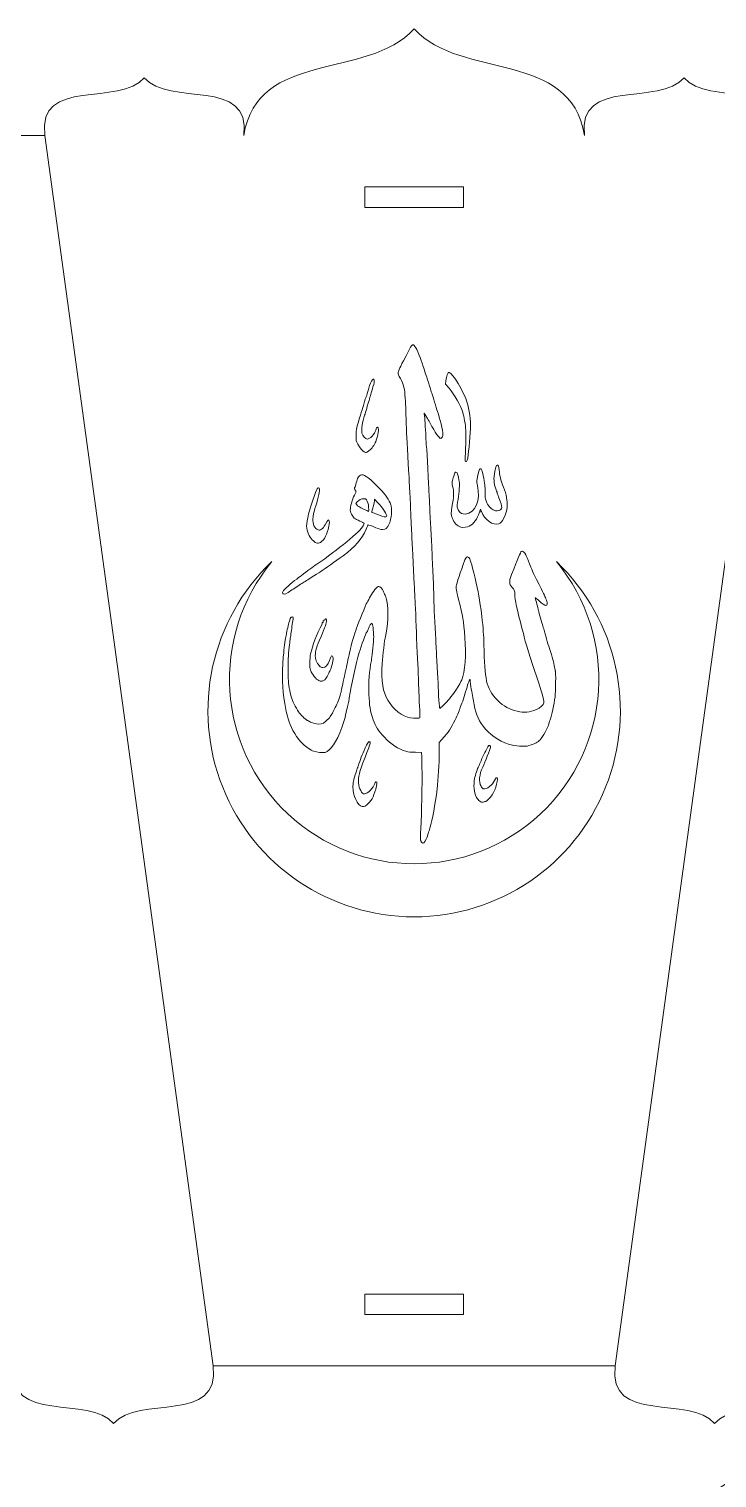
# Model space of a CAD drawing. Header units: millimetres. Extents: x -221 to 759, y -270 to 136.
# Drawn here: x -83.2 to 0.7, y -42.2 to 134.5 of the extents above; entities that cross this region are included whole.
import ezdxf

# ---------------------------------------------------------------- set-up
doc = ezdxf.new("R2010")
doc.units = ezdxf.units.MM
doc.header["$MEASUREMENT"] = 0
doc.layers.add('Layer 1', color=7, linetype='Continuous')

msp = doc.modelspace()

# ---------------------------------------------------------------- linework, layer by layer
at = {"layer": 'Layer 1', "lineweight": 15}
for points in [[(-36.2447, 134.4985), (-42.0634, 128.1913), (-55.2652, 132.0478), (-57.0139, 121.4985)], [(-15.4755, 121.4985), (-17.2242, 132.0478), (-30.4259, 128.1913), (-36.2447, 134.4985)], [(-69.1293, 128.5507), (-72.0714, 124.9731), (-82.2224, 128.7196), (-81.2447, 121.4985)], [(-57.0139, 121.4985), (-56.0361, 128.7196), (-66.1871, 124.9731), (-69.1293, 128.5507)], [(-3.3601, 128.5507), (-6.3022, 124.9731), (-16.4532, 128.7196), (-15.4755, 121.4985)], [(8.7553, 121.4985), (9.7331, 128.7196), (-0.4179, 124.9731), (-3.3601, 128.5507)], [(-81.2447, 121.4985), (-81.2447, 121.4985), (-130.2502, 121.4985), (-130.2502, 121.4985)], [(-60.7474, -28.5015), (-60.7474, -28.5015), (-81.2447, 121.4985), (-81.2447, 121.4985)], [(-11.7419, -28.5015), (-11.7419, -28.5015), (8.7553, 121.4985), (8.7553, 121.4985)], [(-42.2447, 115.2485), (-42.2447, 115.2485), (-42.2447, 112.7485), (-42.2447, 112.7485)], [(-30.2447, 115.2485), (-30.2447, 115.2485), (-42.2447, 115.2485), (-42.2447, 115.2485)], [(-30.2447, 112.7485), (-30.2447, 112.7485), (-30.2447, 115.2485), (-30.2447, 115.2485)], [(-42.2447, 112.7485), (-42.2447, 112.7485), (-30.2447, 112.7485), (-30.2447, 112.7485)], [(-42.2447, -19.7515), (-42.2447, -19.7515), (-42.2447, -22.2515), (-42.2447, -22.2515)], [(-30.2447, -19.7515), (-30.2447, -19.7515), (-42.2447, -19.7515), (-42.2447, -19.7515)], [(-30.2447, -22.2515), (-30.2447, -22.2515), (-30.2447, -19.7515), (-30.2447, -19.7515)], [(-42.2447, -22.2515), (-42.2447, -22.2515), (-30.2447, -22.2515), (-30.2447, -22.2515)], [(-84.9782, -28.5015), (-85.956, -35.7227), (-75.805, -31.9761), (-72.8628, -35.5537)], [(-72.8628, -35.5537), (-69.9207, -31.9761), (-59.7697, -35.7227), (-60.7474, -28.5015)], [(-60.7474, -28.5015), (-60.7474, -28.5015), (-11.7419, -28.5015), (-11.7419, -28.5015)], [(-11.7419, -28.5015), (-12.7197, -35.7227), (-2.5686, -31.9761), (0.3735, -35.5537)], [(0.3735, -35.5537), (3.3157, -31.9761), (13.4667, -35.7227), (12.4889, -28.5015)]]:
    msp.add_open_spline(points, degree=3, dxfattribs=at)
at = {"layer": 'Layer 1', "lineweight": 9}
for points in [[(-37.5417, 94.0542), (-36.6112, 95.8608), (-36.5294, 96.0009), (-36.405, 96.0009)], [(-36.405, 96.0009), (-36.2154, 96.0009), (-35.945, 95.5356), (-35.5031, 94.4487)], [(-38.181, 92.5509), (-38.181, 92.7742), (-38.0864, 92.9966), (-37.5417, 94.0542)], [(-35.5031, 94.4487), (-35.4779, 94.3866), (-35.3136, 93.8913), (-35.1382, 93.348)], [(-41.4346, 91.5394), (-41.0881, 92.0794), (-40.9931, 91.7208), (-41.2588, 90.8755)], [(-38.0854, 92.143), (-38.1406, 92.2272), (-38.181, 92.3998), (-38.181, 92.5509)], [(-37.3622, 89.9049), (-37.4238, 90.8049), (-37.6332, 91.4529), (-38.0854, 92.143)], [(-35.1382, 93.348), (-34.9627, 92.8047), (-34.7224, 92.0681), (-34.6043, 91.7111)], [(-32.3763, 91.6111), (-32.3546, 91.8318), (-32.2856, 92.1493), (-32.223, 92.3166)], [(-32.223, 92.3166), (-32.1213, 92.5885), (-32.0935, 92.6189), (-31.9612, 92.6034)], [(-31.9612, 92.6034), (-31.5792, 92.5586), (-30.202, 90.2807), (-29.8047, 89.0363)], [(-42.1118, 89.5662), (-42.0799, 89.5948), (-41.9746, 89.938), (-41.8868, 90.3)], [(-41.8868, 90.3), (-41.7448, 90.8856), (-41.6006, 91.2808), (-41.4346, 91.5394)], [(-41.2588, 90.8755), (-41.3534, 90.5745), (-41.4718, 90.1631), (-41.5218, 89.9613)], [(-34.6043, 91.7111), (-34.4861, 91.3541), (-34.3337, 90.8715), (-34.2656, 90.6387)], [(-34.2656, 90.6387), (-34.1975, 90.4058), (-34.1076, 90.1137), (-34.0659, 89.9896)], [(-30.3206, 87.7423), (-30.601, 88.6517), (-31.289, 89.8741), (-31.9841, 90.698)], [(-42.7825, 87.4264), (-42.6561, 87.8117), (-42.4914, 88.3428), (-42.4165, 88.6067)], [(-42.4165, 88.6067), (-42.2076, 89.342), (-42.1461, 89.5355), (-42.1118, 89.5662)], [(-41.7427, 89.1993), (-41.8142, 88.982), (-41.9423, 88.5502), (-42.0273, 88.2398)], [(-41.5218, 89.9613), (-41.5717, 89.7596), (-41.6712, 89.4167), (-41.7427, 89.1993)], [(-37.2015, 86.3489), (-37.2552, 88.0958), (-37.2879, 88.819), (-37.3622, 89.9049)], [(-34.0659, 89.9896), (-34.0242, 89.8654), (-33.8853, 89.4209), (-33.7572, 89.0018)], [(-33.7572, 89.0018), (-33.6292, 88.5827), (-33.4654, 88.0747), (-33.3933, 87.8729)], [(-29.8047, 89.0363), (-29.5201, 88.1451), (-29.3297, 86.7128), (-29.3726, 85.7856)], [(-43.3223, 84.9096), (-43.3206, 85.598), (-43.2043, 86.1402), (-42.7825, 87.4264)], [(-42.2841, 87.3931), (-42.5773, 86.5847), (-42.7054, 85.6975), (-42.6006, 85.2008)], [(-42.0273, 88.2398), (-42.1122, 87.9293), (-42.2278, 87.5483), (-42.2841, 87.3931)], [(-34.9738, 87.3085), (-34.9308, 86.8173), (-34.8412, 85.3577), (-34.8006, 84.4862)], [(-34.0711, 86.038), (-34.2929, 86.4418), (-34.5939, 86.9754), (-34.7401, 87.2238)], [(-33.3933, 87.8729), (-33.12, 87.1083), (-32.7443, 85.4884), (-32.7417, 85.064)], [(-29.9414, 85.5856), (-29.9937, 86.2246), (-30.1808, 87.2887), (-30.3206, 87.7423)], [(-43.108, 83.8846), (-43.3212, 84.2835), (-43.3239, 84.2966), (-43.3223, 84.9096)], [(-42.6006, 85.2008), (-42.5452, 84.9381), (-42.1502, 84.4861), (-41.9762, 84.4864)], [(-41.9762, 84.4864), (-41.6267, 84.4871), (-41.0477, 85.0958), (-40.9176, 85.5993)], [(-40.5864, 85.6375), (-40.5864, 85.312), (-40.8268, 84.3391), (-40.985, 84.0241)], [(-40.9176, 85.5993), (-40.8037, 86.0402), (-40.5864, 86.0652), (-40.5864, 85.6375)], [(-36.8893, 80.2247), (-37.0971, 83.6968), (-37.1549, 84.8314), (-37.2015, 86.3489)], [(-32.9351, 84.589), (-33.0914, 84.4766), (-33.4999, 84.9977), (-34.0711, 86.038)], [(-32.7417, 85.064), (-32.7406, 84.8833), (-32.8296, 84.6649), (-32.9351, 84.589)], [(-29.9741, 83.4878), (-29.9357, 84.3925), (-29.921, 85.3365), (-29.9414, 85.5856)], [(-29.3726, 85.7856), (-29.4307, 84.5263), (-29.6524, 82.3559), (-29.76, 81.9915)], [(-42.3249, 82.9437), (-42.5732, 83.0661), (-42.8452, 83.3929), (-43.108, 83.8846)], [(-40.985, 84.0241), (-41.1827, 83.6306), (-41.5554, 83.1801), (-41.8251, 83.0088)], [(-34.8006, 84.4862), (-34.7826, 84.0982), (-34.7436, 83.5521), (-34.714, 83.2727)], [(-34.714, 83.2727), (-34.6844, 82.9933), (-34.6338, 82.1805), (-34.6016, 81.4665)], [(-30.0076, 81.7842), (-30.0275, 81.8165), (-30.0125, 82.5832), (-29.9741, 83.4878)], [(-41.8251, 83.0088), (-42.118, 82.8227), (-42.0874, 82.8267), (-42.3249, 82.9437)], [(-34.6016, 81.4665), (-34.5694, 80.7524), (-34.5198, 79.711), (-34.4913, 79.1522)], [(-29.76, 81.9915), (-29.8229, 81.7785), (-29.9423, 81.6785), (-30.0076, 81.7842)], [(-26.4515, 80.293), (-26.3428, 81.0177), (-26.2434, 81.3253), (-26.1182, 81.3253)], [(-26.1182, 81.3253), (-25.9769, 81.3253), (-25.9267, 81.1955), (-25.8891, 80.7327)], [(-43.2342, 79.3498), (-43.0828, 79.8627), (-42.9862, 80.0203), (-42.7667, 80.1126)], [(-42.7667, 80.1126), (-42.4084, 80.2633), (-41.9499, 79.9615), (-40.7816, 78.8064)], [(-36.7475, 77.5153), (-36.7772, 78.1983), (-36.841, 79.4175), (-36.8893, 80.2247)], [(-31.612, 79.3277), (-31.5832, 79.4174), (-31.4939, 79.7147), (-31.4134, 79.9883)], [(-31.4134, 79.9883), (-31.2835, 80.4304), (-31.2536, 80.4838), (-31.1451, 80.4681)], [(-31.1451, 80.4681), (-31.045, 80.4536), (-30.9995, 80.369), (-30.8929, 79.9989)], [(-30.8929, 79.9989), (-30.8214, 79.7505), (-30.748, 79.3695), (-30.7297, 79.1522)], [(-28.5961, 79.4534), (-28.4056, 80.5682), (-28.3263, 80.8419), (-28.1879, 80.8624)], [(-28.1879, 80.8624), (-28.1253, 80.8717), (-28.0487, 80.8463), (-28.0176, 80.806)], [(-28.0176, 80.806), (-27.9534, 80.7226), (-27.6872, 79.4372), (-27.6284, 78.9265)], [(-26.4773, 79.1641), (-26.5423, 79.5712), (-26.5392, 79.7084), (-26.4515, 80.293)], [(-25.8891, 80.7327), (-25.8298, 80.0019), (-25.6699, 79.353), (-25.3743, 78.6442)], [(-49.1054, 75.3705), (-48.8897, 76.241), (-48.2077, 78.2459), (-48.0685, 78.4185)], [(-47.8014, 77.9607), (-47.8384, 77.7226), (-47.9805, 77.1694), (-48.1171, 76.7313)], [(-48.0685, 78.4185), (-47.9391, 78.5789), (-47.9267, 78.5827), (-47.833, 78.4907)], [(-47.833, 78.4907), (-47.7435, 78.4029), (-47.7405, 78.3526), (-47.8014, 77.9607)], [(-44.0142, 76.0169), (-43.9805, 76.449), (-43.65, 77.4881), (-43.441, 77.8193)], [(-43.4153, 78.2743), (-43.5294, 78.4286), (-43.5309, 78.4473), (-43.4471, 78.6813)], [(-43.4471, 78.6813), (-43.3987, 78.8161), (-43.303, 79.117), (-43.2342, 79.3498)], [(-43.441, 77.8193), (-43.2662, 78.0961), (-43.2674, 78.0743), (-43.4153, 78.2743)], [(-40.7816, 78.8064), (-39.8825, 77.9174), (-39.4405, 77.3413), (-39.1686, 76.704)], [(-34.4913, 79.1522), (-34.4628, 78.5934), (-34.4127, 77.552), (-34.38, 76.838)], [(-31.5525, 78.7467), (-31.6346, 79.0529), (-31.6504, 79.208), (-31.612, 79.3277)], [(-31.6434, 76.1876), (-31.4015, 77.4533), (-31.3786, 78.0976), (-31.5525, 78.7467)], [(-30.7297, 79.1522), (-30.6966, 78.7583), (-30.8007, 77.6675), (-30.955, 76.7902)], [(-30.0057, 75.3582), (-28.7644, 75.4863), (-28.1226, 77.0093), (-28.5388, 78.8393)], [(-28.5388, 78.8393), (-28.5925, 79.0757), (-28.6166, 79.3333), (-28.5961, 79.4534)], [(-27.6284, 78.9265), (-27.6069, 78.7402), (-27.5855, 78.2576), (-27.5807, 77.854)], [(-27.5807, 77.854), (-27.5721, 77.1384), (-27.5671, 77.1105), (-27.3764, 76.7257)], [(-26.2923, 78.4185), (-26.3534, 78.5737), (-26.4366, 78.9092), (-26.4773, 79.1641)], [(-26.1088, 77.8822), (-26.1487, 78.0219), (-26.2313, 78.2632), (-26.2923, 78.4185)], [(-25.9123, 77.3178), (-25.9805, 77.4885), (-26.0689, 77.7425), (-26.1088, 77.8822)], [(-25.3743, 78.6442), (-24.9766, 77.6906), (-24.8563, 77.0392), (-24.9265, 76.2201)], [(-48.1171, 76.7313), (-48.4515, 75.6592), (-48.5444, 75.2745), (-48.5835, 74.8008)], [(-43.8904, 75.3462), (-44.0238, 75.6094), (-44.0394, 75.694), (-44.0142, 76.0169)], [(-43.2253, 76.4635), (-43.1409, 76.3488), (-42.8894, 76.1889), (-42.4773, 75.9878)], [(-42.4099, 77.2236), (-42.724, 77.2117), (-42.9447, 77.1006), (-43.1746, 76.8388)], [(-42.4773, 75.9878), (-42.1358, 75.8213), (-41.8341, 75.6841), (-41.8068, 75.683)], [(-42.0504, 77.1016), (-42.1361, 77.2075), (-42.2062, 77.2313), (-42.4099, 77.2236)], [(-41.7878, 76.1183), (-41.8232, 76.6263), (-41.9009, 76.917), (-42.0504, 77.1016)], [(-41.8068, 75.683), (-41.7795, 75.6818), (-41.771, 75.8778), (-41.7878, 76.1183)], [(-41.0925, 76.9791), (-41.0944, 76.8045), (-41.3034, 75.9313), (-41.4064, 75.6673)], [(-39.599, 75.0594), (-39.4986, 75.2218), (-40.0533, 76.0911), (-40.6679, 76.7345)], [(-39.1686, 76.704), (-39.031, 76.3817), (-39.009, 76.256), (-39.0086, 75.7938)], [(-36.4696, 71.5322), (-36.5206, 72.3997), (-36.5899, 73.8915), (-36.7475, 77.5153)], [(-34.38, 76.838), (-34.3473, 76.124), (-34.2832, 74.8794), (-34.2376, 74.0722)], [(-31.5866, 74.8311), (-31.747, 75.2257), (-31.7614, 75.5705), (-31.6434, 76.1876)], [(-30.955, 76.7902), (-31.0413, 76.2996), (-31.0127, 76.0749), (-30.8254, 75.7718)], [(-27.3764, 76.7257), (-27.1436, 76.256), (-26.8606, 75.9646), (-26.4861, 75.8089)], [(-26.001, 75.7671), (-25.4539, 75.9552), (-25.4432, 76.1429), (-25.9123, 77.3178)], [(-24.9265, 76.2201), (-24.9672, 75.7457), (-25.0593, 75.4319), (-25.3332, 74.8342)], [(-49.1111, 72.8998), (-49.4351, 73.5557), (-49.4339, 74.0441), (-49.1054, 75.3705)], [(-48.5835, 74.8008), (-48.6388, 74.1296), (-48.3777, 73.5635), (-47.9473, 73.4214)], [(-47.0953, 74.0393), (-46.7523, 74.6671), (-46.7414, 74.6809), (-46.6504, 74.6053)], [(-46.6504, 74.6053), (-46.558, 74.5287), (-46.5456, 74.1717), (-46.625, 73.8747)], [(-42.8651, 74.4893), (-43.4867, 74.7733), (-43.6834, 74.9377), (-43.8904, 75.3462)], [(-42.3362, 74.2), (-42.3362, 74.2262), (-42.5742, 74.3564), (-42.8651, 74.4893)], [(-41.4064, 75.6673), (-41.4328, 75.5996), (-41.4122, 75.5583), (-41.3401, 75.5348)], [(-41.3401, 75.5348), (-41.2826, 75.516), (-40.9815, 75.403), (-40.6711, 75.2837)], [(-40.6711, 75.2837), (-39.9293, 74.9986), (-39.6701, 74.9444), (-39.599, 75.0594)], [(-39.0086, 75.7938), (-39.0081, 75.0417), (-39.0821, 74.6125), (-39.2902, 74.161)], [(-30.5526, 73.7587), (-31.0019, 73.9024), (-31.3603, 74.2741), (-31.5866, 74.8311)], [(-30.8254, 75.7718), (-30.6303, 75.4562), (-30.363, 75.3213), (-30.0057, 75.3582)], [(-28.28, 75.5882), (-28.571, 74.7267), (-28.9921, 74.1457), (-29.5209, 73.8759)], [(-25.9286, 74.1607), (-26.6218, 73.898), (-27.6916, 74.6614), (-28.0478, 75.6727)], [(-26.4861, 75.8089), (-26.2439, 75.7083), (-26.1865, 75.7033), (-26.001, 75.7671)], [(-25.3332, 74.8342), (-25.5138, 74.4401), (-25.6763, 74.2563), (-25.9286, 74.1607)], [(-48.1881, 71.8483), (-48.422, 71.916), (-48.8865, 72.4451), (-49.1111, 72.8998)], [(-48.0935, 69.2393), (-45.5588, 70.9662), (-42.7862, 73.2702), (-42.45, 73.9293)], [(-47.9473, 73.4214), (-47.7661, 73.3617), (-47.7283, 73.3697), (-47.5233, 73.5118)], [(-47.0429, 72.6556), (-47.2385, 72.2436), (-47.3758, 72.0766), (-47.6702, 71.8925)], [(-47.5233, 73.5118), (-47.379, 73.6118), (-47.2255, 73.801), (-47.0953, 74.0393)], [(-46.625, 73.8747), (-46.7934, 73.2444), (-46.8716, 73.0164), (-47.0429, 72.6556)], [(-42.0829, 73.514), (-42.5956, 72.3102), (-43.4458, 71.3281), (-44.8865, 70.2753)], [(-42.45, 73.9293), (-42.3874, 74.052), (-42.3362, 74.1738), (-42.3362, 74.2)], [(-41.8493, 74.0386), (-41.8602, 74.0261), (-41.9654, 73.79), (-42.0829, 73.514)], [(-40.8968, 73.6792), (-41.3281, 73.8694), (-41.8314, 74.0593), (-41.8493, 74.0386)], [(-40.0741, 73.471), (-40.3527, 73.4688), (-40.5101, 73.5086), (-40.8968, 73.6792)], [(-39.2902, 74.161), (-39.5413, 73.6163), (-39.7031, 73.4738), (-40.0741, 73.471)], [(-34.2376, 74.0722), (-34.1921, 73.2651), (-34.1281, 72.0205), (-34.0954, 71.3065)], [(-29.5209, 73.8759), (-29.7639, 73.7519), (-30.3303, 73.6876), (-30.5526, 73.7587)], [(-47.6702, 71.8925), (-47.8557, 71.7765), (-47.9209, 71.771), (-48.1881, 71.8483)], [(-36.3814, 69.7825), (-36.3988, 70.2171), (-36.4385, 71.0045), (-36.4696, 71.5322)], [(-34.0954, 71.3065), (-34.0627, 70.5924), (-33.9994, 69.2081), (-33.9548, 68.2302)], [(-24.3673, 67.9857), (-23.6349, 69.8774), (-23.2727, 70.7382), (-23.1859, 70.7929)], [(-23.1859, 70.7929), (-23.0365, 70.8872), (-22.8121, 70.7163), (-22.6274, 70.3675)], [(-50.0126, 67.8363), (-49.2092, 68.4491), (-48.6027, 68.8925), (-48.0935, 69.2393)], [(-44.8865, 70.2753), (-45.8664, 69.5593), (-47.1999, 68.6191), (-47.467, 68.456)], [(-36.3209, 68.5407), (-36.3368, 68.789), (-36.364, 69.3478), (-36.3814, 69.7825)], [(-31.1303, 66.5464), (-31.0747, 66.8759), (-30.5986, 68.3114), (-30.0665, 69.7542)], [(-30.0665, 69.7542), (-29.9202, 70.1509), (-29.8285, 70.2144), (-29.6091, 70.0706)], [(-29.6091, 70.0706), (-29.436, 69.9572), (-29.2902, 69.4916), (-28.8164, 67.5407)], [(-22.6274, 70.3675), (-22.5393, 70.2009), (-22.3374, 69.7091), (-22.1789, 69.2745)], [(-22.1789, 69.2745), (-22.0204, 68.8398), (-21.6353, 67.9762), (-21.323, 67.3553)], [(-52.2704, 65.7893), (-52.2704, 65.984), (-51.5927, 66.6558), (-50.8028, 67.2442)], [(-50.8028, 67.2442), (-50.4769, 67.487), (-50.1213, 67.7534), (-50.0126, 67.8363)], [(-48.4857, 67.8069), (-48.9188, 67.5275), (-49.5167, 67.1465), (-49.8142, 66.9602)], [(-47.467, 68.456), (-47.5941, 68.3784), (-48.0525, 68.0863), (-48.4857, 67.8069)], [(-36.2409, 67.0167), (-36.2691, 67.6065), (-36.3051, 68.2923), (-36.3209, 68.5407)], [(-33.9548, 68.2302), (-33.9102, 67.2523), (-33.8587, 65.8553), (-33.8403, 65.1258)], [(-28.8164, 67.5407), (-28.3923, 65.7941), (-28.2686, 65.0843), (-28.002, 62.868)], [(-24.6009, 67.0167), (-24.6222, 67.2742), (-24.5883, 67.4149), (-24.3673, 67.9857)], [(-21.323, 67.3553), (-20.4147, 65.5492), (-20.3411, 65.3985), (-20.187, 65.0287)], [(-52.1998, 65.6147), (-52.2386, 65.6304), (-52.2704, 65.7089), (-52.2704, 65.7893)], [(-51.1493, 66.0995), (-51.8993, 65.6063), (-52.0298, 65.5461), (-52.1998, 65.6147)], [(-49.8142, 66.9602), (-50.1117, 66.774), (-50.7125, 66.3866), (-51.1493, 66.0995)], [(-41.5753, 65.3233), (-41.2809, 65.8758), (-40.7276, 66.5369), (-40.5596, 66.5369)], [(-40.5596, 66.5369), (-40.4168, 66.5369), (-40.088, 66.201), (-40.0181, 65.9837)], [(-40.0181, 65.9837), (-39.9812, 65.8689), (-39.9125, 65.6987), (-39.8655, 65.6056)], [(-39.8655, 65.6056), (-39.8185, 65.5124), (-39.7585, 65.3925), (-39.7321, 65.339)], [(-36.1317, 64.8153), (-36.1636, 65.4362), (-36.2128, 66.4268), (-36.2409, 67.0167)], [(-30.8274, 64.9473), (-31.0908, 66.0115), (-31.1595, 66.374), (-31.1303, 66.5464)], [(-24.2838, 66.3958), (-24.5444, 66.6809), (-24.5786, 66.7479), (-24.6009, 67.0167)], [(-23.985, 65.8127), (-23.991, 66.0472), (-24.0239, 66.1114), (-24.2838, 66.3958)], [(-23.114, 61.4569), (-23.6242, 63.3487), (-24.0238, 65.1904), (-23.987, 65.4807)], [(-23.987, 65.4807), (-23.9823, 65.5183), (-23.9814, 65.6677), (-23.985, 65.8127)], [(-43.2736, 61.4287), (-43.0037, 62.1984), (-42.157, 64.2557), (-41.9727, 64.5896)], [(-41.9727, 64.5896), (-41.8699, 64.7758), (-41.6911, 65.106), (-41.5753, 65.3233)], [(-39.5669, 64.7181), (-39.3483, 63.7423), (-39.4403, 61.3951), (-39.7357, 60.4127)], [(-39.7321, 65.339), (-39.7058, 65.2855), (-39.6314, 65.0061), (-39.5669, 64.7181)], [(-35.924, 59.4531), (-35.981, 61.2691), (-36.0776, 63.7608), (-36.1317, 64.8153)], [(-33.8403, 65.1258), (-33.8118, 63.9899), (-33.7214, 61.9575), (-33.6155, 60.074)], [(-30.0546, 60.2433), (-30.2545, 62.5489), (-30.2957, 62.7997), (-30.8274, 64.9473)], [(-21.1093, 64.8405), (-21.34, 65.044), (-21.5138, 65.1701), (-21.4955, 65.1208)], [(-21.4955, 65.1208), (-21.4231, 64.9256), (-21.1131, 63.7681), (-21.1131, 63.693)], [(-21.1131, 63.693), (-21.1131, 63.6021), (-20.7814, 62.3904), (-20.6169, 61.8802)], [(-20.1871, 64.2227), (-20.363, 64.2227), (-20.5535, 64.3503), (-21.1093, 64.8405)], [(-20.0406, 64.4502), (-20.0406, 64.2429), (-20.0537, 64.2227), (-20.1871, 64.2227)], [(-20.187, 65.0287), (-20.1065, 64.8356), (-20.0406, 64.5753), (-20.0406, 64.4502)], [(-51.7893, 60.836), (-51.6929, 61.3643), (-51.5146, 62.0953), (-51.4027, 62.4211)], [(-51.4027, 62.4211), (-51.2946, 62.7357), (-51.2581, 62.7857), (-51.1252, 62.8012)], [(-51.0526, 62.1484), (-51.0969, 61.8767), (-51.1624, 61.4386), (-51.1983, 61.1747)], [(-51.1252, 62.8012), (-50.9434, 62.8224), (-50.9432, 62.8204), (-51.0526, 62.1484)], [(-48.8636, 58.296), (-48.6593, 59.2758), (-48.101, 60.7253), (-47.4659, 61.9249)], [(-46.9082, 62.3721), (-46.9082, 62.0859), (-47.0922, 61.559), (-47.5828, 60.4409)], [(-47.4659, 61.9249), (-47.4364, 61.9805), (-47.4274, 62.0503), (-47.4458, 62.0801)], [(-47.4458, 62.0801), (-47.4642, 62.1099), (-47.4382, 62.1342), (-47.388, 62.1342)], [(-47.388, 62.1342), (-47.3377, 62.1342), (-47.3109, 62.1573), (-47.3284, 62.1856)], [(-47.3284, 62.1856), (-47.3775, 62.2651), (-47.3005, 62.4165), (-47.2108, 62.4165)], [(-47.2108, 62.4165), (-47.1666, 62.4165), (-47.1158, 62.4546), (-47.0979, 62.5011)], [(-47.0979, 62.5011), (-47.0312, 62.6751), (-46.9082, 62.5915), (-46.9082, 62.3721)], [(-41.3766, 62.0182), (-41.4314, 62.1174), (-41.7174, 61.6924), (-41.865, 61.2924)], [(-41.1792, 60.1587), (-41.144, 60.7347), (-41.2573, 61.8023), (-41.3766, 62.0182)], [(-28.002, 62.868), (-27.8301, 61.4388), (-27.7639, 60.5656), (-27.7406, 59.4249)], [(-20.6169, 61.8802), (-20.5568, 61.694), (-20.4643, 61.3892), (-20.4113, 61.2029)], [(-52.19, 57.9291), (-52.1499, 58.4847), (-51.9982, 59.7034), (-51.9088, 60.1869)], [(-51.9088, 60.1869), (-51.8629, 60.4353), (-51.8092, 60.7274), (-51.7893, 60.836)], [(-51.3145, 60.3562), (-51.3649, 60.0215), (-51.4265, 59.4785), (-51.5385, 58.3807)], [(-51.1983, 61.1747), (-51.2342, 60.9108), (-51.2865, 60.5425), (-51.3145, 60.3562)], [(-47.5828, 60.4409), (-48.1608, 59.1235), (-48.2897, 58.6968), (-48.2905, 58.0985)], [(-44.057, 58.7193), (-43.9474, 59.2264), (-43.4848, 60.8262), (-43.2736, 61.4287)], [(-42.009, 60.9692), (-42.1235, 60.8172), (-42.6775, 59.3254), (-42.9388, 58.4653)], [(-41.865, 61.2924), (-41.9175, 61.15), (-41.9823, 61.0046), (-42.009, 60.9692)], [(-41.4557, 57.4945), (-41.3687, 57.936), (-41.2382, 59.1925), (-41.1792, 60.1587)], [(-39.7357, 60.4127), (-39.846, 60.0456), (-40.076, 58.156), (-40.1341, 57.1389)], [(-33.6155, 60.074), (-33.5998, 59.7946), (-33.5492, 58.8294), (-33.503, 57.9291)], [(-30.4238, 55.1562), (-30.0685, 55.9593), (-29.8929, 58.3793), (-30.0546, 60.2433)], [(-22.8278, 60.3562), (-22.9057, 60.6667), (-23.0344, 61.162), (-23.114, 61.4569)], [(-21.1408, 54.994), (-21.6632, 56.4281), (-22.548, 59.2407), (-22.8278, 60.3562)], [(-20.4113, 61.2029), (-20.3583, 61.0166), (-20.2806, 60.7499), (-20.2386, 60.6102)], [(-20.2386, 60.6102), (-20.1966, 60.4705), (-20.1209, 60.1911), (-20.0703, 59.9893)], [(-51.5385, 58.3807), (-51.6026, 57.7527), (-51.62, 55.7642), (-51.5678, 55.0222)], [(-44.3125, 57.5622), (-44.2256, 57.9503), (-44.1107, 58.471), (-44.057, 58.7193)], [(-42.9388, 58.4653), (-43.3574, 57.0876), (-43.9075, 54.5583), (-44.1418, 52.9338)], [(-35.8428, 57.9573), (-35.8738, 58.3454), (-35.9103, 59.0185), (-35.924, 59.4531)], [(-27.7406, 59.4249), (-27.6974, 57.3), (-27.5976, 55.9359), (-27.4162, 54.993)], [(-20.0703, 59.9893), (-20.0198, 59.7876), (-19.8797, 59.3304), (-19.7592, 58.9733)], [(-19.7592, 58.9733), (-19.3909, 57.8829), (-19.207, 57.2183), (-19.1305, 56.7015)], [(-52.0195, 52.2733), (-52.3104, 54.135), (-52.3555, 55.632), (-52.19, 57.9291)], [(-48.8688, 56.3372), (-48.9877, 56.6473), (-48.9849, 57.7145), (-48.8636, 58.296)], [(-48.2905, 58.0985), (-48.2911, 57.6492), (-48.1289, 57.2445), (-47.7917, 56.8545)], [(-47.7917, 56.8545), (-47.6268, 56.6638), (-47.5686, 56.6335), (-47.367, 56.6335)], [(-47.367, 56.6335), (-47.0223, 56.6335), (-46.7784, 56.8996), (-46.5654, 57.508)], [(-46.5654, 57.508), (-46.3801, 58.0375), (-46.3457, 58.0891), (-46.2121, 58.0378)], [(-46.1181, 57.7396), (-46.1183, 57.4583), (-46.3507, 56.5162), (-46.4803, 56.2716)], [(-46.2121, 58.0378), (-46.1429, 58.0113), (-46.118, 57.9323), (-46.1181, 57.7396)], [(-44.539, 56.518), (-44.5013, 56.7043), (-44.3993, 57.1742), (-44.3125, 57.5622)], [(-41.7485, 53.3662), (-41.7992, 54.9423), (-41.7094, 56.2086), (-41.4557, 57.4945)], [(-40.1341, 57.1389), (-40.2576, 54.9755), (-40.0573, 53.6443), (-39.4594, 52.6547)], [(-35.7295, 55.3891), (-35.7608, 56.4136), (-35.8118, 57.5693), (-35.8428, 57.9573)], [(-33.503, 57.9291), (-33.4568, 57.0288), (-33.4067, 56.1652), (-33.3916, 56.01)], [(-19.1305, 56.7015), (-19.0903, 56.4298), (-19.0434, 56.2076), (-19.0263, 56.2076)], [(-51.5678, 55.0222), (-51.518, 54.3137), (-51.3292, 53.3195), (-51.155, 52.8491)], [(-47.8677, 55.0545), (-48.1833, 55.1892), (-48.6652, 55.8067), (-48.8688, 56.3372)], [(-47.3072, 55.0484), (-47.5055, 54.9459), (-47.616, 54.9471), (-47.8677, 55.0545)], [(-46.7103, 55.7969), (-46.8895, 55.4105), (-47.0877, 55.1619), (-47.3072, 55.0484)], [(-46.4803, 56.2716), (-46.5236, 56.1898), (-46.6271, 55.9762), (-46.7103, 55.7969)], [(-45.0857, 54.0062), (-45.0669, 54.0528), (-44.9741, 54.4719), (-44.8795, 54.9376)], [(-44.8795, 54.9376), (-44.7849, 55.4032), (-44.6851, 55.8731), (-44.6576, 55.9818)], [(-44.6576, 55.9818), (-44.6302, 56.0904), (-44.5768, 56.3317), (-44.539, 56.518)], [(-35.5956, 52.0307), (-35.6379, 52.8534), (-35.6982, 54.3647), (-35.7295, 55.3891)], [(-33.3916, 56.01), (-33.3765, 55.8548), (-33.3506, 55.3468), (-33.3339, 54.8811)], [(-33.3339, 54.8811), (-33.2784, 53.3264), (-33.1734, 51.6356), (-33.1323, 51.6356)], [(-31.9452, 52.8223), (-31.4913, 53.3478), (-30.6586, 54.6252), (-30.4238, 55.1562)], [(-29.5063, 55.1214), (-29.5857, 54.9813), (-29.826, 54.2209), (-30.0569, 53.3792)], [(-29.3603, 54.6134), (-29.4259, 55.1777), (-29.4423, 55.2346), (-29.5063, 55.1214)], [(-27.4162, 54.993), (-27.2548, 54.1535), (-26.8053, 53.3622), (-26.0861, 52.6516)], [(-20.4374, 52.3297), (-20.443, 52.7318), (-20.7752, 53.9904), (-21.1408, 54.994)], [(-19.0263, 56.2076), (-18.9675, 56.2076), (-19.0102, 53.6384), (-19.0783, 53.0749)], [(-45.5733, 52.3414), (-45.3888, 52.7699), (-45.0885, 53.7706), (-45.1113, 53.8804)], [(-45.1113, 53.8804), (-45.116, 53.9031), (-45.1045, 53.9597), (-45.0857, 54.0062)], [(-41.2215, 50.2809), (-41.6156, 51.4396), (-41.7031, 51.9518), (-41.7485, 53.3662)], [(-30.0569, 53.3792), (-30.1387, 53.0809), (-30.3061, 52.5918), (-30.4289, 52.2924)], [(-29.178, 53.47), (-29.2376, 53.7494), (-29.3196, 54.264), (-29.3603, 54.6134)], [(-29.0134, 52.5951), (-29.0444, 52.7969), (-29.1185, 53.1906), (-29.178, 53.47)], [(-19.0783, 53.0749), (-19.1962, 52.1004), (-19.4563, 50.8807), (-19.6786, 50.2597)], [(-51.4811, 50.0269), (-51.7853, 51.0475), (-51.908, 51.5594), (-52.0195, 52.2733)], [(-51.155, 52.8491), (-50.9607, 52.3243), (-50.5139, 51.4849), (-50.2047, 51.0637)], [(-46.3792, 50.7774), (-46.2094, 51.0465), (-45.7316, 51.9736), (-45.5733, 52.3414)], [(-44.4259, 51.5791), (-44.679, 50.4395), (-44.786, 50.0578), (-45.059, 49.3213)], [(-44.2467, 52.3693), (-44.2798, 52.2296), (-44.3604, 51.874), (-44.4259, 51.5791)], [(-44.1418, 52.9338), (-44.1664, 52.763), (-44.2136, 52.509), (-44.2467, 52.3693)], [(-39.4594, 52.6547), (-38.759, 51.4956), (-37.7131, 50.6876), (-36.6871, 50.5133)], [(-35.5441, 50.4926), (-35.53, 50.5158), (-35.5532, 51.208), (-35.5956, 52.0307)], [(-33.1323, 51.6356), (-33.0737, 51.6356), (-32.3151, 52.3939), (-31.9452, 52.8223)], [(-30.6522, 51.6871), (-30.6522, 51.5912), (-30.9515, 50.8706), (-31.248, 50.2527)], [(-30.4289, 52.2924), (-30.5517, 51.9929), (-30.6522, 51.7205), (-30.6522, 51.6871)], [(-27.829, 49.4788), (-28.4932, 50.4018), (-28.8008, 51.2113), (-29.0134, 52.5951)], [(-26.0861, 52.6516), (-25.313, 51.8876), (-24.6824, 51.5341), (-23.6813, 51.3031)], [(-23.6813, 51.3031), (-22.8507, 51.1116), (-22.1888, 51.1719), (-21.3434, 51.5162)], [(-21.3434, 51.5162), (-20.9279, 51.6855), (-20.4347, 52.1283), (-20.4374, 52.3297)], [(-49.7827, 47.289), (-50.4811, 47.9729), (-51.2276, 49.1761), (-51.4811, 50.0269)], [(-50.2047, 51.0637), (-49.9973, 50.7811), (-49.3107, 50.168), (-49.2017, 50.168)], [(-49.2017, 50.168), (-49.1714, 50.168), (-49.1065, 50.1318), (-49.0575, 50.0876)], [(-49.0575, 50.0876), (-49.0085, 50.0433), (-48.7652, 49.9389), (-48.5168, 49.8555)], [(-48.5168, 49.8555), (-48.0127, 49.6862), (-47.6321, 49.6875), (-47.2992, 49.8597)], [(-47.2992, 49.8597), (-47.0746, 49.9758), (-46.5632, 50.4859), (-46.3792, 50.7774)], [(-39.8675, 48.136), (-40.6156, 48.9258), (-40.93, 49.4238), (-41.2215, 50.2809)], [(-36.6871, 50.5133), (-36.2646, 50.4416), (-35.5822, 50.4292), (-35.5441, 50.4926)], [(-31.248, 50.2527), (-31.7609, 49.1837), (-31.9895, 48.8473), (-32.8913, 47.8338)], [(-24.7386, 47.2984), (-25.9111, 47.6765), (-27.1725, 48.5665), (-27.829, 49.4788)], [(-19.8707, 49.6344), (-19.946, 49.2983), (-20.5702, 48.1976), (-20.8869, 47.8425)], [(-19.6786, 50.2597), (-19.755, 50.0462), (-19.8415, 49.7648), (-19.8707, 49.6344)], [(-45.059, 49.3213), (-45.7146, 47.553), (-46.4478, 46.4662), (-47.0976, 46.2996)], [(-37.2578, 46.4338), (-38.1444, 46.6856), (-39.0583, 47.2816), (-39.8675, 48.136)], [(-20.8869, 47.8425), (-21.1518, 47.5455), (-21.4871, 47.3688), (-22.2702, 47.1137)], [(-48.4886, 46.4269), (-48.7871, 46.5356), (-49.4945, 47.0069), (-49.7827, 47.289)], [(-47.0976, 46.2996), (-47.3782, 46.2277), (-48.1309, 46.2966), (-48.4886, 46.4269)], [(-42.0012, 46.2733), (-42.7645, 44.3816), (-43.028, 43.5003), (-43.0305, 42.8302)], [(-42.9704, 44.8905), (-42.7223, 45.6599), (-42.4693, 46.2775), (-42.0387, 47.1652)], [(-42.0387, 47.1652), (-41.8775, 47.4974), (-41.7879, 47.6246), (-41.7305, 47.6026)], [(-41.626, 47.5716), (-41.5295, 47.5716), (-41.661, 47.1165), (-42.0012, 46.2733)], [(-41.7305, 47.6026), (-41.686, 47.5855), (-41.639, 47.5716), (-41.626, 47.5716)], [(-36.0991, 46.3068), (-36.664, 46.3117), (-36.9306, 46.3409), (-37.2578, 46.4338)], [(-33.1854, 46.1687), (-33.1854, 45.0207), (-33.3068, 43.0091), (-33.4465, 41.8425)], [(-28.1982, 45.0033), (-27.9095, 45.7393), (-27.6197, 46.3486), (-27.2654, 46.9644)], [(-26.948, 46.8871), (-26.9855, 46.6999), (-27.6186, 45.09), (-27.8822, 44.5116)], [(-27.2654, 46.9644), (-27.1591, 47.1492), (-27.1295, 47.168), (-27.0293, 47.1144)], [(-27.0293, 47.1144), (-26.9398, 47.0665), (-26.9221, 47.0169), (-26.948, 46.8871)], [(-22.2702, 47.1137), (-22.7573, 46.955), (-23.9507, 47.0443), (-24.7386, 47.2984)], [(-43.5802, 43.0278), (-43.3698, 43.7346), (-43.1603, 44.3943), (-43.1236, 44.4661)], [(-43.1236, 44.4661), (-43.0994, 44.5132), (-43.0305, 44.7042), (-42.9704, 44.8905)], [(-35.3619, 38.7945), (-35.2736, 40.7541), (-35.2517, 44.878), (-35.3248, 45.793)], [(-28.8788, 43.1216), (-28.8029, 43.5147), (-28.4974, 44.4238), (-28.399, 44.5496)], [(-28.399, 44.5496), (-28.3738, 44.5818), (-28.2834, 44.786), (-28.1982, 45.0033)], [(-27.8822, 44.5116), (-28.3166, 43.5587), (-28.388, 42.7528), (-28.0901, 42.165)], [(-42.7671, 39.7776), (-43.3627, 40.1408), (-43.8378, 41.5297), (-43.6903, 42.4761)], [(-43.6903, 42.4761), (-43.6575, 42.6864), (-43.608, 42.9347), (-43.5802, 43.0278)], [(-43.0305, 42.8302), (-43.0331, 42.1428), (-42.7455, 41.3875), (-42.4257, 41.2417)], [(-41.1165, 42.3498), (-41.0076, 42.5997), (-40.9271, 42.7152), (-40.8695, 42.7042)], [(-40.8695, 42.7042), (-40.7277, 42.6773), (-40.74, 42.472), (-40.9231, 41.8124)], [(-28.6864, 40.8748), (-28.9463, 41.382), (-29.0288, 42.3452), (-28.8788, 43.1216)], [(-26.1924, 42.4069), (-26.4328, 41.4682), (-27.0097, 40.5642), (-27.5241, 40.3201)], [(-27.0497, 42.135), (-26.7013, 42.4183), (-26.6175, 42.5198), (-26.4405, 42.8737)], [(-26.4405, 42.8737), (-26.2733, 43.2077), (-26.2454, 43.2361), (-26.1452, 43.1742)], [(-26.1452, 43.1742), (-26.0401, 43.1092), (-26.0488, 42.968), (-26.1924, 42.4069)], [(-42.4257, 41.2417), (-42.1148, 41.1001), (-41.3959, 41.7086), (-41.1165, 42.3498)], [(-40.9231, 41.8124), (-41.1951, 40.8325), (-41.5014, 40.2928), (-42.0167, 39.8853)], [(-33.4465, 41.8425), (-33.6828, 39.8693), (-34.0076, 38.1158), (-34.3299, 37.0729)], [(-28.3623, 40.4455), (-28.4792, 40.5619), (-28.625, 40.7551), (-28.6864, 40.8748)], [(-28.0901, 42.165), (-28.0104, 42.0077), (-27.8947, 41.863), (-27.8331, 41.8434)], [(-27.8331, 41.8434), (-27.6519, 41.7859), (-27.333, 41.9046), (-27.0497, 42.135)], [(-42.0167, 39.8853), (-42.3246, 39.6419), (-42.5025, 39.6163), (-42.7671, 39.7776)], [(-27.9279, 40.2338), (-28.1089, 40.2338), (-28.1889, 40.2728), (-28.3623, 40.4455)], [(-27.5241, 40.3201), (-27.6241, 40.2726), (-27.8058, 40.2338), (-27.9279, 40.2338)], [(-35.4467, 35.5489), (-35.504, 35.5489), (-35.4985, 35.7617), (-35.3619, 38.7945)], [(-35.3935, 35.4683), (-35.3935, 35.5126), (-35.4174, 35.5489), (-35.4467, 35.5489)], [(-35.3098, 35.304), (-35.3559, 35.35), (-35.3935, 35.4239), (-35.3935, 35.4683)], [(-34.7995, 35.7043), (-35.0103, 35.2601), (-35.1536, 35.1477), (-35.3098, 35.304)], [(-34.5205, 36.4178), (-34.5629, 36.2593), (-34.6885, 35.9382), (-34.7995, 35.7043)], [(-34.3299, 37.0729), (-34.3923, 36.8711), (-34.478, 36.5763), (-34.5205, 36.4178)]]:
    msp.add_open_spline(points, degree=3, dxfattribs=at)
for points, knots in [([(-31.9841, 90.698), (-31.9841, 90.698), (-32.4159, 91.2098), (-32.4159, 91.2098), (-32.4159, 91.2098), (-32.4159, 91.2098), (-32.3763, 91.6111), (-32.3763, 91.6111)], [0, 0, 0, 0, 0.33333333, 0.33333333, 0.33333333, 0.33333333, 1, 1, 1, 1]), ([(-34.7401, 87.2238), (-34.7401, 87.2238), (-35.0059, 87.6753), (-35.0059, 87.6753), (-35.0059, 87.6753), (-35.0059, 87.6753), (-34.9738, 87.3085), (-34.9738, 87.3085)], [0, 0, 0, 0, 0.33333333, 0.33333333, 0.33333333, 0.33333333, 1, 1, 1, 1]), ([(-42.3249, 82.9437), (-42.3249, 82.9437), (-42.3249, 82.9437), (-42.3249, 82.9437), (-42.3249, 82.9437), (-42.3249, 82.9437), (-42.3249, 82.9437), (-42.3249, 82.9437)], [0, 0, 0, 0, 0.33333333, 0.33333333, 0.33333333, 0.33333333, 1, 1, 1, 1]), ([(-30.0076, 81.7842), (-30.0076, 81.7842), (-30.0076, 81.7842), (-30.0076, 81.7842), (-30.0076, 81.7842), (-30.0076, 81.7842), (-30.0076, 81.7842), (-30.0076, 81.7842)], [0, 0, 0, 0, 0.33333333, 0.33333333, 0.33333333, 0.33333333, 1, 1, 1, 1]), ([(-43.1746, 76.8388), (-43.1746, 76.8388), (-43.3524, 76.6362), (-43.3524, 76.6362), (-43.3524, 76.6362), (-43.3524, 76.6362), (-43.2253, 76.4635), (-43.2253, 76.4635)], [0, 0, 0, 0, 0.33333333, 0.33333333, 0.33333333, 0.33333333, 1, 1, 1, 1]), ([(-41.7878, 76.1183), (-41.7878, 76.1183), (-41.7878, 76.1183), (-41.7878, 76.1183), (-41.7878, 76.1183), (-41.7878, 76.1183), (-41.7878, 76.1183), (-41.7878, 76.1183)], [0, 0, 0, 0, 0.33333333, 0.33333333, 0.33333333, 0.33333333, 1, 1, 1, 1]), ([(-40.6679, 76.7345), (-40.6679, 76.7345), (-41.0903, 77.1767), (-41.0903, 77.1767), (-41.0903, 77.1767), (-41.0903, 77.1767), (-41.0925, 76.9791), (-41.0925, 76.9791)], [0, 0, 0, 0, 0.33333333, 0.33333333, 0.33333333, 0.33333333, 1, 1, 1, 1]), ([(-39.599, 75.0594), (-39.599, 75.0594), (-39.599, 75.0594), (-39.599, 75.0594), (-39.599, 75.0594), (-39.599, 75.0594), (-39.599, 75.0594), (-39.599, 75.0594)], [0, 0, 0, 0, 0.33333333, 0.33333333, 0.33333333, 0.33333333, 1, 1, 1, 1]), ([(-28.0478, 75.6727), (-28.0478, 75.6727), (-28.1517, 75.968), (-28.1517, 75.968), (-28.1517, 75.968), (-28.1517, 75.968), (-28.28, 75.5882), (-28.28, 75.5882), (-28.28, 75.5882), (-28.28, 75.5882), (-28.0478, 75.6727), (-28.0478, 75.6727)], [0, 0, 0, 0, 0.25, 0.25, 0.25, 0.25, 0.5, 0.5, 0.5, 0.5, 1, 1, 1, 1]), ([(-30.5526, 73.7587), (-30.5526, 73.7587), (-30.5526, 73.7587), (-30.5526, 73.7587), (-30.5526, 73.7587), (-30.5526, 73.7587), (-30.5526, 73.7587), (-30.5526, 73.7587)], [0, 0, 0, 0, 0.33333333, 0.33333333, 0.33333333, 0.33333333, 1, 1, 1, 1]), ([(-48.1881, 71.8483), (-48.1881, 71.8483), (-48.1881, 71.8483), (-48.1881, 71.8483), (-48.1881, 71.8483), (-48.1881, 71.8483), (-48.1881, 71.8483), (-48.1881, 71.8483)], [0, 0, 0, 0, 0.33333333, 0.33333333, 0.33333333, 0.33333333, 1, 1, 1, 1]), ([(-52.1998, 65.6147), (-52.1998, 65.6147), (-52.1998, 65.6147), (-52.1998, 65.6147), (-52.1998, 65.6147), (-52.1998, 65.6147), (-52.1998, 65.6147), (-52.1998, 65.6147)], [0, 0, 0, 0, 0.33333333, 0.33333333, 0.33333333, 0.33333333, 1, 1, 1, 1]), ([(-47.8677, 55.0545), (-47.8677, 55.0545), (-47.8677, 55.0545), (-47.8677, 55.0545), (-47.8677, 55.0545), (-47.8677, 55.0545), (-47.8677, 55.0545), (-47.8677, 55.0545)], [0, 0, 0, 0, 0.33333333, 0.33333333, 0.33333333, 0.33333333, 1, 1, 1, 1]), ([(-32.8913, 47.8338), (-32.8913, 47.8338), (-33.1853, 47.5034), (-33.1853, 47.5034), (-33.1853, 47.5034), (-33.1853, 47.5034), (-33.1854, 46.1687), (-33.1854, 46.1687)], [0, 0, 0, 0, 0.33333333, 0.33333333, 0.33333333, 0.33333333, 1, 1, 1, 1]), ([(-35.3248, 45.793), (-35.3248, 45.793), (-35.3653, 46.3005), (-35.3653, 46.3005), (-35.3653, 46.3005), (-35.3653, 46.3005), (-36.0991, 46.3068), (-36.0991, 46.3068)], [0, 0, 0, 0, 0.33333333, 0.33333333, 0.33333333, 0.33333333, 1, 1, 1, 1]), ([(-42.7671, 39.7776), (-42.7671, 39.7776), (-42.7671, 39.7776), (-42.7671, 39.7776), (-42.7671, 39.7776), (-42.7671, 39.7776), (-42.7671, 39.7776), (-42.7671, 39.7776)], [0, 0, 0, 0, 0.33333333, 0.33333333, 0.33333333, 0.33333333, 1, 1, 1, 1]), ([(-28.3623, 40.4455), (-28.3623, 40.4455), (-28.3623, 40.4455), (-28.3623, 40.4455), (-28.3623, 40.4455), (-28.3623, 40.4455), (-28.3623, 40.4455), (-28.3623, 40.4455)], [0, 0, 0, 0, 0.33333333, 0.33333333, 0.33333333, 0.33333333, 1, 1, 1, 1]), ([(-35.3098, 35.304), (-35.3098, 35.304), (-35.3098, 35.304), (-35.3098, 35.304), (-35.3098, 35.304), (-35.3098, 35.304), (-35.3098, 35.304), (-35.3098, 35.304)], [0, 0, 0, 0, 0.33333333, 0.33333333, 0.33333333, 0.33333333, 1, 1, 1, 1])]:
    msp.add_open_spline(points, degree=3, knots=knots, dxfattribs=at)
at = {"layer": 'Layer 1', "color": 3, "lineweight": 15}
for points, knots in [([(-53.5785, 69.5575), (-61.0145, 62.4707), (-63.3877, 51.5711), (-59.571, 42.0343), (-59.571, 42.0343), (-55.7544, 32.4975), (-46.5169, 26.2445), (-36.2447, 26.2445), (-36.2447, 26.2445), (-25.9726, 26.2445), (-16.735, 32.4974), (-12.9183, 42.0342), (-12.9183, 42.0342), (-9.1017, 51.571), (-11.4748, 62.4706), (-18.9107, 69.5574)], [0, 0, 0, 0, 0.2, 0.2, 0.2, 0.2, 0.4, 0.4, 0.4, 0.4, 0.6, 0.6, 0.6, 0.6, 1, 1, 1, 1]), ([(-53.5785, 69.5575), (-61.1521, 60.4061), (-60.3069, 46.9436), (-51.648, 38.8114), (-51.648, 38.8114), (-42.9892, 30.6792), (-29.5003, 30.6791), (-20.8414, 38.8113), (-20.8414, 38.8113), (-12.1825, 46.9435), (-11.3372, 60.406), (-18.9108, 69.5574)], [0, 0, 0, 0, 0.25, 0.25, 0.25, 0.25, 0.5, 0.5, 0.5, 0.5, 1, 1, 1, 1])]:
    msp.add_open_spline(points, degree=3, knots=knots, dxfattribs=at)
at = {"layer": 'Layer 1', "lineweight": 15}
msp.add_open_spline([(31.3178, -53.4877), (31.3178, -52.3493), (31.1251, -51.211), (30.7757, -50.1538), (30.7757, -50.1538), (30.4263, -49.0967), (29.9203, -48.1207), (29.3173, -47.2466), (29.3173, -47.2466), (28.7143, -46.3725), (28.0144, -45.6001), (27.254, -44.9175), (27.254, -44.9175), (26.4936, -44.2349), (25.6727, -43.642), (24.8097, -43.1236), (24.8097, -43.1236), (23.0835, -42.0868), (21.1886, -41.348), (19.2076, -40.857), (19.2076, -40.857), (17.2266, -40.3659), (15.1597, -40.1227), (13.0928, -40.1227), (13.0928, -40.1227), (11.0258, -40.1227), (8.9589, -40.3659), (6.9779, -40.857), (6.9779, -40.857), (4.997, -41.348), (3.102, -42.0868), (1.3759, -43.1236), (1.3759, -43.1236), (0.5128, -43.642), (-0.3081, -44.2349), (-1.0685, -44.9175), (-1.0685, -44.9175), (-1.8289, -45.6001), (-2.5288, -46.3725), (-3.1318, -47.2466), (-3.1318, -47.2466), (-3.7347, -48.1207), (-4.2408, -49.0967), (-4.5902, -50.1538), (-4.5902, -50.1538), (-4.9395, -51.211), (-5.1322, -52.3493), (-5.1322, -53.4877), (-5.1322, -53.4877), (-5.1322, -54.6261), (-4.9395, -55.7644), (-4.5902, -56.8216), (-4.5902, -56.8216), (-4.2408, -57.8787), (-3.7347, -58.8547), (-3.1318, -59.7288), (-3.1318, -59.7288), (-2.5288, -60.603), (-1.8289, -61.3753), (-1.0685, -62.0579), (-1.0685, -62.0579), (-0.3081, -62.7405), (0.5128, -63.3334), (1.3759, -63.8518), (1.3759, -63.8518), (3.102, -64.8886), (4.997, -65.6274), (6.9779, -66.1184), (6.9779, -66.1184), (8.9589, -66.6095), (11.0258, -66.8527), (13.0928, -66.8527), (13.0928, -66.8527), (15.1597, -66.8527), (17.2266, -66.6095), (19.2076, -66.1184), (19.2076, -66.1184), (21.1886, -65.6274), (23.0835, -64.8886), (24.8097, -63.8518), (24.8097, -63.8518), (25.6727, -63.3334), (26.4936, -62.7405), (27.254, -62.0579), (27.254, -62.0579), (28.0144, -61.3753), (28.7143, -60.603), (29.3173, -59.7288), (29.3173, -59.7288), (29.9203, -58.8547), (30.4263, -57.8787), (30.7757, -56.8216), (30.7757, -56.8216), (31.1251, -55.7644), (31.3178, -54.6261), (31.3178, -53.4877)], degree=3, knots=[0, 0, 0, 0, 0.04, 0.04, 0.04, 0.04, 0.08, 0.08, 0.08, 0.08, 0.12, 0.12, 0.12, 0.12, 0.16, 0.16, 0.16, 0.16, 0.2, 0.2, 0.2, 0.2, 0.24, 0.24, 0.24, 0.24, 0.28, 0.28, 0.28, 0.28, 0.32, 0.32, 0.32, 0.32, 0.36, 0.36, 0.36, 0.36, 0.4, 0.4, 0.4, 0.4, 0.44, 0.44, 0.44, 0.44, 0.48, 0.48, 0.48, 0.48, 0.52, 0.52, 0.52, 0.52, 0.56, 0.56, 0.56, 0.56, 0.6, 0.6, 0.6, 0.6, 0.64, 0.64, 0.64, 0.64, 0.68, 0.68, 0.68, 0.68, 0.72, 0.72, 0.72, 0.72, 0.76, 0.76, 0.76, 0.76, 0.8, 0.8, 0.8, 0.8, 0.84, 0.84, 0.84, 0.84, 0.88, 0.88, 0.88, 0.88, 0.92, 0.92, 0.92, 0.92, 1, 1, 1, 1], dxfattribs=at)

doc.saveas('drawing.dxf')
